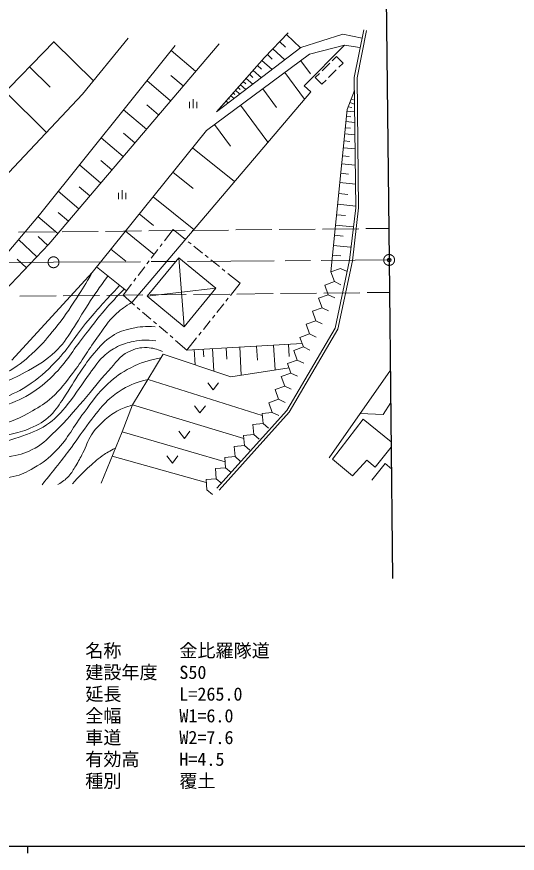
# Model space of a CAD drawing. Units: millimetres at full size, sheet at 1:1000; details may follow other scales. Extents: x 40000 to 680000, y 20000 to 380000.
# Drawn here: x 266528 to 335699, y 204000 to 319575 of the extents above; entities that cross this region are included whole.
import ezdxf
from ezdxf.enums import TextEntityAlignment as Align

# ---------------------------------------------------------------- set-up
doc = ezdxf.new("R2010")
doc.units = ezdxf.units.MM
doc.header["$LTSCALE"] = 1000
doc.header["$PDMODE"] = 32
doc.header["$PDSIZE"] = 500
doc.linetypes.add('CHAIN', pattern=[18.5, 12, -1.5, 3.5, -1.5])
for name, color, linetype, lineweight in [('M-BMK', 2, 'CHAIN', 13), ('M-BMK-OTRS', 5, 'Continuous', 25), ('M-STR-HTXT', 7, 'Continuous', 13), ('M-TTL-BAND', 7, 'Continuous', 25), ('M-WORK', 1, 'Continuous', 13)]:
    doc.layers.add(name, color=color, linetype=linetype, lineweight=lineweight)
doc.layers.add('M-OTRS', color=6, linetype='Continuous')
doc.styles.add('ＭＳ ゴシック', font='')
doc.styles.get('ＭＳ ゴシック').set_extended_font_data('MS Gothic')

msp = doc.modelspace()

# ---------------------------------------------------------------- linework, layer by layer
at = {"layer": 'M-BMK'}
for p, q in [((172469, 284603), (271615, 285650)), ((271615, 285650), (317993, 285970))]:
    msp.add_line(p, q, dxfattribs=at)
for centre in [(317993, 285970), (271615, 285650)]:
    msp.add_circle(centre, 750, dxfattribs=at)
at = {"layer": 'M-BMK-OTRS'}
for p, q in [((317508, 329984), (317993, 285970)), ((317993, 285970), (318478, 241956))]:
    msp.add_line(p, q, dxfattribs=at)
at = {"layer": 'M-OTRS'}
msp.add_point((317993, 285970), dxfattribs=at)
at = {"layer": 'M-TTL-BAND'}
for p, q in [((40000, 205000), (579000, 205000)), ((268000, 205000), (268000, 204000))]:
    msp.add_line(p, q, dxfattribs=at)
at = {"layer": 'M-WORK'}
for p, q in [((304018, 317369), (300780, 313930)), ((303787, 317123), (305752, 315273)), ((305794, 315306), (311583, 317168)), ((311583, 317168), (314249, 316623)), ((313161, 311185), (314474, 317746)), ((313562, 311148), (314866, 317668)), ((258966, 303161), (271718, 316141)), ((269664, 292206), (288404, 315589)), ((270978, 288162), (294490, 315850)), ((271668, 316091), (277124, 310732)), ((275605, 308873), (281923, 316609)), ((302861, 316140), (303680, 315369)), ((311803, 315648), (306252, 310032)), ((306989, 314387), (311803, 315648)), ((311803, 315648), (313952, 315304)), ((291253, 312039), (287865, 314916)), ((292744, 303864), (306989, 314387)), ((294132, 306423), (305794, 315306)), ((301935, 315157), (303574, 313614)), ((300780, 313930), (294132, 306423)), ((300408, 313511), (301809, 312270)), ((301165, 314340), (301847, 313698)), ((305788, 313500), (307143, 311665)), ((310139, 313498), (310723, 314076)), ((310723, 314076), (311629, 313162)), ((268295, 312658), (271157, 309847)), ((299205, 312152), (300338, 311149)), ((299807, 312831), (300373, 312330)), ((308719, 312090), (309784, 313146)), ((310691, 312232), (309626, 311176)), ((311629, 313162), (311046, 312584)), ((289527, 310006), (287833, 311444)), ((298233, 311054), (299148, 310243)), ((298719, 311603), (299176, 311198)), ((303586, 311874), (306297, 308204)), ((307781, 311160), (308364, 311738)), ((308687, 310245), (307781, 311160)), ((313377, 293184), (313161, 311185)), ((313777, 293163), (313562, 311148)), ((287801, 307973), (284528, 310752)), ((297115, 309792), (297411, 309530)), ((297446, 310166), (298186, 309511)), ((297839, 310610), (298209, 310282)), ((306252, 310032), (307156, 309217)), ((309271, 310824), (308687, 310245)), ((256497, 288571), (275605, 308873)), ((264922, 309224), (270645, 303603)), ((307156, 309217), (282468, 280122)), ((296121, 308669), (296564, 308276)), ((296452, 309043), (296674, 308846)), ((296783, 309417), (297375, 308893)), ((300520, 309608), (302408, 307052)), ((312192, 306762), (313183, 309384)), ((290423, 306929), (290423, 307804)), ((290923, 306929), (290923, 308179)), ((291423, 306929), (291423, 307804)), ((295126, 307546), (295200, 307480)), ((295458, 307920), (295754, 307658)), ((295789, 308294), (295937, 308163)), ((312558, 307731), (313205, 307487)), ((312735, 308199), (313059, 308077)), ((284466, 304045), (281304, 306730)), ((286133, 306009), (284497, 307399)), ((294795, 307171), (294943, 307040)), ((297453, 307342), (301229, 302231)), ((309958, 284311), (312192, 306762)), ((312170, 306535), (313218, 306430)), ((312335, 307140), (312846, 307026)), ((312098, 305808), (312703, 305748)), ((293858, 304687), (296071, 301692)), ((311942, 304244), (312641, 304174)), ((312025, 305082), (313236, 304962)), ((276942, 284223), (292744, 303864)), ((281244, 300252), (278190, 302845)), ((282855, 302148), (281274, 303491)), ((311858, 303405), (313256, 303266)), ((311762, 302436), (312569, 302356)), ((290811, 301461), (296614, 296793)), ((311666, 301468), (313280, 301308)), ((279688, 298419), (278161, 299716)), ((311554, 300350), (312486, 300257)), ((278132, 296587), (275183, 299092)), ((311443, 299232), (313307, 299046)), ((288095, 298086), (290908, 295822)), ((311315, 297941), (312391, 297834)), ((276630, 294817), (275155, 296070)), ((311186, 296650), (313338, 296435)), ((275127, 293047), (272277, 295467)), ((280605, 294374), (280605, 295249)), ((281105, 294374), (281105, 295624)), ((281605, 294374), (281605, 295249)), ((311038, 295159), (312280, 295035)), ((285379, 294710), (291006, 290183)), ((310889, 293668), (313374, 293421)), ((273675, 291338), (272250, 292547)), ((312522, 285932), (313377, 293184)), ((312917, 285867), (313777, 293163)), ((258570, 279101), (269664, 292206)), ((272223, 289628), (269464, 291971)), ((283459, 292324), (285448, 290724)), ((310745, 292217), (311954, 292097)), ((288128, 290172), (286944, 288616)), ((289841, 288803), (288128, 290172)), ((290791, 290050), (295791, 290102)), ((296791, 290113), (301790, 290165)), ((302790, 290175), (307790, 290227)), ((308790, 290237), (313790, 290290)), ((310601, 290766), (313019, 290525)), ((314790, 290300), (317945, 290333)), ((266792, 289800), (271792, 289852)), ((270807, 287982), (269496, 289229)), ((272792, 289863), (277792, 289915)), ((278792, 289925), (283791, 289977)), ((281540, 289938), (285517, 286738)), ((284791, 289988), (289791, 290040)), ((310462, 289373), (311623, 289258)), ((259380, 275970), (270978, 288162)), ((269311, 286409), (266788, 288809)), ((286642, 288218), (286339, 287820)), ((290622, 288179), (290231, 288491)), ((292184, 286930), (291012, 287867)), ((310323, 287980), (312645, 287749)), ((279554, 287470), (281611, 285816)), ((286036, 287422), (285129, 286228)), ((310190, 286643), (311305, 286532)), ((267871, 284895), (266609, 286095)), ((284826, 285830), (284523, 285432)), ((284555, 280948), (288930, 286275)), ((288930, 286275), (294059, 282063)), ((288930, 286275), (289684, 276736)), ((292965, 286306), (292574, 286618)), ((294527, 285057), (293356, 285993)), ((310532, 276556), (312522, 285932)), ((310910, 276409), (312917, 285867)), ((277569, 285002), (281682, 281694)), ((284221, 285034), (283313, 283839)), ((295308, 284432), (294918, 284745)), ((309958, 284311), (311291, 284785)), ((311291, 284785), (312194, 284355)), ((265858, 272126), (276942, 284223)), ((283010, 283441), (282708, 283043)), ((297412, 282751), (295699, 284120)), ((310432, 282978), (309958, 284311)), ((282405, 282645), (281222, 281089)), ((284555, 280948), (294059, 282063)), ((294059, 282063), (289684, 276736)), ((296069, 281068), (297412, 282751)), ((309100, 282505), (310432, 282978)), ((309573, 281172), (309100, 282505)), ((310432, 282978), (311335, 282549)), ((266967, 280953), (271967, 281005)), ((272967, 281016), (277967, 281068)), ((278966, 281078), (283966, 281130)), ((281222, 281089), (282787, 279747)), ((289684, 276736), (284555, 280948)), ((284966, 281141), (289966, 281193)), ((290966, 281203), (295966, 281255)), ((296966, 281266), (301965, 281318)), ((302965, 281328), (307965, 281380)), ((308241, 280698), (309573, 281172)), ((308965, 281391), (313965, 281443)), ((310477, 280743), (309573, 281172)), ((314965, 281453), (318042, 281485)), ((294198, 278724), (295133, 279896)), ((295445, 280287), (295757, 280678)), ((308715, 279366), (308241, 280698)), ((283167, 279421), (283547, 279096)), ((283926, 278771), (285065, 277794)), ((307382, 278892), (308715, 279366)), ((307856, 277560), (307382, 278892)), ((309618, 278936), (308715, 279366)), ((285445, 277469), (285824, 277144)), ((292326, 276379), (293262, 277551)), ((293574, 277942), (293886, 278333)), ((306523, 277086), (307856, 277560)), ((308759, 277130), (307856, 277560)), ((286204, 276818), (287343, 275842)), ((303859, 265180), (310532, 276556)), ((304184, 264943), (310910, 276409)), ((306997, 275753), (306523, 277086)), ((287723, 275517), (288102, 275191)), ((290047, 273524), (291390, 275206)), ((291702, 275597), (292014, 275988)), ((305665, 275280), (306997, 275753)), ((306139, 273947), (305665, 275280)), ((307900, 275324), (306997, 275753)), ((288482, 274866), (290047, 273524)), ((290047, 273524), (305961, 274447)), ((297337, 273947), (297563, 270043)), ((299679, 274083), (299792, 272131)), ((302021, 274219), (302221, 270776)), ((304087, 274339), (304187, 272617)), ((304806, 273473), (306139, 273947)), ((307042, 273518), (306139, 273947)), ((282536, 265935), (286777, 272946)), ((286777, 272946), (296099, 269813)), ((291046, 273582), (291168, 271470)), ((292313, 273655), (292374, 272599)), ((293580, 273729), (293762, 270598)), ((295459, 273838), (295549, 272273)), ((305280, 272141), (304806, 273473)), ((303947, 271667), (305280, 272141)), ((304421, 270334), (303947, 271667)), ((306183, 271711), (305280, 272141)), ((296099, 269813), (304156, 271080)), ((309691, 258632), (318161, 270724)), ((284676, 269472), (300466, 264494)), ((303089, 269861), (304421, 270334)), ((303562, 268528), (303089, 269861)), ((305324, 269905), (304421, 270334)), ((292924, 269013), (293674, 268013)), ((293674, 268013), (294424, 269013)), ((302230, 268054), (303562, 268528)), ((304466, 268099), (303562, 268528)), ((302704, 266722), (302230, 268054)), ((281084, 262229), (282536, 265935)), ((282536, 265935), (297907, 261314)), ((291099, 265831), (291849, 264831)), ((291849, 264831), (292599, 265831)), ((301371, 266248), (302704, 266722)), ((301845, 264916), (301371, 266248)), ((303607, 266293), (302704, 266722)), ((317182, 264640), (318210, 266282)), ((294191, 254436), (303859, 265180)), ((294488, 254168), (304184, 264943)), ((300438, 264775), (301845, 264916)), ((300579, 263368), (300438, 264775)), ((302748, 264486), (301845, 264916)), ((313994, 264775), (317182, 264640)), ((314387, 263969), (310159, 258468)), ((318270, 260862), (314387, 263969)), ((299169, 263253), (300579, 263368)), ((299283, 261844), (299169, 263253)), ((300579, 263368), (301340, 262720)), ((278218, 255122), (281084, 262229)), ((281084, 262229), (295331, 258086)), ((288946, 262298), (289696, 261298)), ((289696, 261298), (290446, 262298)), ((297874, 261730), (299283, 261844)), ((297988, 260320), (297874, 261730)), ((300045, 261196), (299283, 261844)), ((296578, 260206), (297988, 260320)), ((296693, 258796), (296578, 260206)), ((298750, 259672), (297988, 260320)), ((316042, 257360), (318278, 260111)), ((287285, 258906), (288035, 257906)), ((288035, 257906), (288785, 258906)), ((279734, 258881), (292727, 255211)), ((295283, 258682), (296693, 258796)), ((295397, 257272), (295283, 258682)), ((297455, 258148), (296693, 258796)), ((310159, 258468), (312948, 256163)), ((312948, 256163), (314922, 258289)), ((314922, 258289), (316042, 257360)), ((315584, 255564), (317431, 257831)), ((317431, 257831), (318311, 257130)), ((293988, 257158), (295397, 257272)), ((294102, 255748), (293988, 257158)), ((296159, 256625), (295397, 257272)), ((292692, 255634), (294102, 255748)), ((292807, 254224), (292692, 255634)), ((294864, 255101), (294102, 255748)), ((293569, 253577), (292807, 254224))]:
    msp.add_line(p, q, dxfattribs=at)
for points, knots in [([(203272, 315809), (204188, 313853), (204461, 313243), (205421, 311712), (206286, 310333), (206921, 309663), (207857, 308330), (208931, 306801), (209516, 305933), (210550, 304376), (211434, 303047), (211930, 302302), (212757, 300937), (213996, 298893), (214546, 297664), (215766, 295608), (216857, 293767), (217465, 292732), (218631, 290937), (220040, 288768), (220942, 287629), (222356, 285464), (223561, 283620), (224115, 282510), (225336, 280678), (226606, 278774), (227458, 277804), (228718, 275893), (229898, 274103), (230386, 272991), (231554, 271194), (233143, 268749), (234117, 267436), (235767, 265033), (236705, 263666), (237125, 262821), (238174, 261537), (239185, 260298), (239871, 259684), (241154, 258729), (242147, 257989), (242732, 257550), (243905, 257153), (245065, 256759), (245776, 256708), (246999, 256637), (249370, 256500), (250701, 256785), (253074, 256838), (254898, 256878), (255924, 256974), (257745, 256866), (259771, 256746), (260851, 256194), (262874, 256035), (264113, 255938), (264835, 255802), (266055, 256035), (267237, 256261), (267844, 256646), (268892, 257239), (270225, 257992), (270919, 258548), (271987, 259646), (273756, 261466), (274266, 262887), (275826, 264890), (277062, 266476), (277640, 267484), (279122, 268844), (280234, 269865), (280936, 270380), (282274, 271079), (283800, 271877), (284550, 272013), (286469, 272436)], [0, 0, 0, 0, 1, 1, 1, 2, 2, 2, 3, 3, 3, 4, 4, 4, 5, 5, 5, 6, 6, 6, 7, 7, 7, 8, 8, 8, 9, 9, 9, 10, 10, 10, 11, 11, 11, 12, 12, 12, 13, 13, 13, 14, 14, 14, 15, 15, 15, 16, 16, 16, 17, 17, 17, 18, 18, 18, 19, 19, 19, 20, 20, 20, 21, 21, 21, 22, 22, 22, 23, 23, 23, 24, 24, 24, 25, 25, 25, 25]), ([(286658, 273314), (285798, 273675), (285392, 273816), (284537, 273859), (283518, 273909), (282908, 273727), (281987, 273285), (280638, 272638), (280243, 271729), (279208, 270649), (277757, 269136), (277123, 268127), (275740, 266552), (274272, 264878), (273508, 263880), (271901, 262339), (270868, 261350), (270341, 260686), (269092, 259990), (267912, 259331), (267151, 259111), (265826, 258843), (264111, 258497), (263102, 258658), (261356, 258557), (259442, 258446), (258371, 258367), (256456, 258299), (254375, 258225), (253207, 258143), (251126, 258213), (249542, 258266), (248649, 258328), (247085, 258585), (245272, 258884), (244218, 259035), (242529, 259760), (240994, 260419), (240147, 260920), (238919, 262053), (237781, 263101), (237338, 263887), (236483, 265176), (235660, 266416), (235292, 267172), (234621, 268500), (233919, 269888), (233791, 270797), (233006, 272139), (232386, 273200), (231947, 273743), (231153, 274680), (230270, 275723), (229615, 276162), (228727, 277202), (227821, 278263), (227346, 278890), (226568, 280048), (225837, 281138), (225591, 281848), (224945, 282990), (223467, 285599), (222708, 287104), (221105, 289638), (219982, 291413), (219267, 292352), (218144, 294127), (216008, 297503), (215070, 299552), (212929, 302924), (211451, 305251), (210451, 306442), (208974, 308770), (208071, 310195), (207575, 311001), (206739, 312466), (206032, 313706), (205809, 314121), (204991, 315676)], [0, 0, 0, 0, 1, 1, 1, 2, 2, 2, 3, 3, 3, 4, 4, 4, 5, 5, 5, 6, 6, 6, 7, 7, 7, 8, 8, 8, 9, 9, 9, 10, 10, 10, 11, 11, 11, 12, 12, 12, 13, 13, 13, 14, 14, 14, 15, 15, 15, 16, 16, 16, 17, 17, 17, 18, 18, 18, 19, 19, 19, 20, 20, 20, 21, 21, 21, 22, 22, 22, 23, 23, 23, 24, 24, 24, 25, 25, 25, 26, 26, 26, 26]), ([(285653, 276742), (284203, 276779), (283642, 276812), (282406, 276512), (281310, 276246), (280665, 276069), (279719, 275455), (278597, 274728), (278095, 274126), (277222, 273112), (276396, 272151), (276023, 271538), (275312, 270488), (274385, 269120), (273970, 268284), (273032, 266922), (272368, 265957), (272064, 265346), (271224, 264528), (270285, 263614), (269587, 263269), (268397, 262720), (267345, 262235), (266683, 262139), (265557, 261866), (264516, 261615), (263916, 261551), (262857, 261395), (261226, 261156), (260312, 260999), (258667, 260886), (256582, 260742), (255407, 260682), (253318, 260733), (251172, 260786), (249951, 260786), (247842, 261179), (246365, 261454), (245488, 261569), (244148, 262249), (242936, 262863), (242353, 263398), (241346, 264312), (240200, 265352), (239754, 266127), (238736, 267292), (237784, 268380), (237224, 268966), (236303, 270081), (234924, 271751), (234179, 272711), (232903, 274462), (231749, 276045), (231174, 276983), (230088, 278614), (229176, 279984), (228656, 280746), (227783, 282141), (226755, 283784), (226181, 284707), (225230, 286395), (223945, 288675), (223344, 290017), (222097, 292317), (220987, 294363), (220402, 295532), (219212, 297532), (217943, 299665), (217125, 300794), (215812, 302900), (214566, 304898), (213766, 305960), (212660, 308039), (211567, 310093), (211035, 311286), (210081, 313407), (209616, 314440), (209463, 314776), (208915, 316063)], [0, 0, 0, 0, 1, 1, 1, 2, 2, 2, 3, 3, 3, 4, 4, 4, 5, 5, 5, 6, 6, 6, 7, 7, 7, 8, 8, 8, 9, 9, 9, 10, 10, 10, 11, 11, 11, 12, 12, 12, 13, 13, 13, 14, 14, 14, 15, 15, 15, 16, 16, 16, 17, 17, 17, 18, 18, 18, 19, 19, 19, 20, 20, 20, 21, 21, 21, 22, 22, 22, 23, 23, 23, 24, 24, 24, 25, 25, 25, 26, 26, 26, 26]), ([(210711, 315642), (211797, 313648), (212078, 313137), (212927, 311516), (213577, 310274), (213881, 309546), (214570, 308326), (215266, 307092), (215708, 306431), (216461, 305231), (217302, 303891), (217828, 303176), (218658, 301831), (219652, 300219), (220207, 299314), (221122, 297656), (222032, 296009), (222467, 295046), (223300, 293358), (224268, 291398), (224690, 290239), (225726, 288315), (226810, 286304), (227508, 285227), (228735, 283300), (229814, 281606), (230422, 280655), (231629, 279050), (232518, 277869), (233157, 277320), (234055, 276146), (234951, 274976), (235355, 274249), (236214, 273051), (237462, 271313), (238142, 270324), (239462, 268639), (240611, 267170), (241171, 266260), (242518, 264971), (243392, 264135), (243979, 263755), (245040, 263175), (245865, 262724), (246349, 262444), (247275, 262277), (248700, 262020), (249534, 262232), (250981, 262182), (252161, 262141), (252819, 262027), (253999, 262029), (256404, 262033), (257770, 261917), (260151, 262258), (261651, 262473), (262520, 262545), (263952, 263041), (265859, 263702), (266944, 264091), (268690, 265104), (269798, 265748), (270435, 266114), (271383, 266977), (272651, 268130), (273201, 268944), (274249, 270301), (275662, 272130), (276230, 273318), (277611, 275172), (278626, 276534), (279039, 277460), (280324, 278572), (281105, 279249), (281448, 279511), (282468, 280122)], [0, 0, 0, 0, 1, 1, 1, 2, 2, 2, 3, 3, 3, 4, 4, 4, 5, 5, 5, 6, 6, 6, 7, 7, 7, 8, 8, 8, 9, 9, 9, 10, 10, 10, 11, 11, 11, 12, 12, 12, 13, 13, 13, 14, 14, 14, 15, 15, 15, 16, 16, 16, 17, 17, 17, 18, 18, 18, 19, 19, 19, 20, 20, 20, 21, 21, 21, 22, 22, 22, 23, 23, 23, 24, 24, 24, 25, 25, 25, 25]), ([(212192, 315897), (214102, 312014), (214586, 310953), (216290, 307874), (217207, 306216), (217689, 305266), (218697, 303661), (219961, 301647), (220843, 300633), (222107, 298618), (223648, 296161), (224448, 294746), (225889, 292228), (227708, 289049), (228609, 287202), (230445, 284033), (232400, 280658), (233400, 278703), (235574, 275465), (236680, 273818), (237302, 272885), (238612, 271396), (239911, 269920), (240842, 269286), (242366, 268043), (243774, 266894), (244465, 266045), (246119, 265293), (247437, 264694), (248269, 264550), (249701, 264347), (251932, 264031), (253215, 263893), (255461, 264060), (257342, 264201), (258365, 264536), (260218, 264891), (262016, 265237), (263065, 265288), (264802, 265866), (266422, 266405), (267331, 266788), (268757, 267728), (270097, 268612), (270810, 269194), (271909, 270364), (273717, 272291), (274396, 273651), (276035, 275723), (277279, 277295), (277935, 278213), (279273, 279706), (280073, 280598), (280347, 280899), (281372, 281942)], [0, 0, 0, 0, 1, 1, 1, 2, 2, 2, 3, 3, 3, 4, 4, 4, 5, 5, 5, 6, 6, 6, 7, 7, 7, 8, 8, 8, 9, 9, 9, 10, 10, 10, 11, 11, 11, 12, 12, 12, 13, 13, 13, 14, 14, 14, 15, 15, 15, 16, 16, 16, 17, 17, 17, 18, 18, 18, 18]), ([(280752, 282442), (278615, 280168), (278028, 279534), (276379, 277585), (274566, 275444), (273890, 273955), (271938, 271940), (270506, 270464), (269652, 269648), (267926, 268531), (266526, 267624), (265625, 267293), (264057, 266725), (261637, 265850), (260232, 265335), (257667, 265121), (255065, 264903), (253549, 264940), (250991, 265464), (248646, 265945), (247313, 266375), (245231, 267556), (243267, 268671), (242340, 269610), (240761, 271224), (238992, 273032), (238317, 274324), (236807, 276353), (235369, 278284), (234490, 279320), (233225, 281368), (231760, 283737), (231139, 285180), (229786, 287615), (227338, 292022), (226056, 294542), (223482, 298876), (221749, 301795), (220597, 303319), (218869, 306240), (217735, 308156), (217058, 309208), (216060, 311198), (215153, 313007), (214876, 313658), (213940, 315926)], [0, 0, 0, 0, 1, 1, 1, 2, 2, 2, 3, 3, 3, 4, 4, 4, 5, 5, 5, 6, 6, 6, 7, 7, 7, 8, 8, 8, 9, 9, 9, 10, 10, 10, 11, 11, 11, 12, 12, 12, 13, 13, 13, 14, 14, 14, 15, 15, 15, 15]), ([(214886, 315553), (216609, 312681), (217048, 311943), (218467, 309650), (219609, 307808), (220261, 306784), (221419, 304951), (222701, 302922), (223487, 301827), (224714, 299764), (226253, 297176), (227005, 295662), (228468, 293030), (229904, 290447), (230614, 288945), (232136, 286411), (233818, 283612), (234878, 282117), (236625, 279357), (237653, 277734), (238101, 276738), (239242, 275193), (240879, 272976), (241472, 271378), (243636, 269672), (244529, 268968), (245066, 268561), (246139, 268182), (248239, 267439), (249480, 267115), (251698, 266902), (253510, 266728), (254547, 266669), (256359, 266845), (258462, 267049), (259639, 267324), (261650, 267972), (264270, 268815), (265740, 269366), (268146, 270704), (269682, 271557), (270538, 272094), (271832, 273282), (272936, 274296), (273343, 275072), (274201, 276301), (275126, 277625), (275496, 278464), (276379, 279816), (277404, 281385), (277777, 281888), (279126, 283750)], [0, 0, 0, 0, 1, 1, 1, 2, 2, 2, 3, 3, 3, 4, 4, 4, 5, 5, 5, 6, 6, 6, 7, 7, 7, 8, 8, 8, 9, 9, 9, 10, 10, 10, 11, 11, 11, 12, 12, 12, 13, 13, 13, 14, 14, 14, 15, 15, 15, 16, 16, 16, 17, 17, 17, 17]), ([(276942, 284223), (275978, 282537), (275697, 282071), (274832, 280733), (273722, 279017), (273061, 278076), (271794, 276473), (270801, 275216), (270222, 274520), (269062, 273416), (267819, 272233), (267087, 271570), (265605, 270704), (264156, 269857), (263222, 269592), (261612, 269118), (259871, 268605), (258853, 268430), (257047, 268258), (255434, 268105), (254515, 268214), (252901, 268354), (250651, 268549), (249366, 268699), (247208, 269366), (245876, 269778), (245167, 270191), (244037, 271009), (242566, 272074), (241982, 272977), (240866, 274410), (239745, 275848), (239271, 276766), (238325, 278326), (237567, 279576), (237259, 280344), (236530, 281611), (234955, 284348), (233943, 285804), (232346, 288527), (230347, 291935), (229307, 293891), (227303, 297295), (225040, 301139), (223636, 303212), (221433, 307091), (220516, 308706), (220077, 309653), (219169, 311274), (218532, 312413), (218202, 313073), (217450, 314140), (217022, 314747), (216869, 314961), (216304, 315658)], [0, 0, 0, 0, 1, 1, 1, 2, 2, 2, 3, 3, 3, 4, 4, 4, 5, 5, 5, 6, 6, 6, 7, 7, 7, 8, 8, 8, 9, 9, 9, 10, 10, 10, 11, 11, 11, 12, 12, 12, 13, 13, 13, 14, 14, 14, 15, 15, 15, 16, 16, 16, 17, 17, 17, 18, 18, 18, 18]), ([(206883, 315475), (207590, 314536), (207779, 314251), (208315, 313441), (209308, 311940), (209702, 311000), (210579, 309429), (211771, 307294), (212387, 306069), (213616, 303956), (215040, 301510), (215981, 300227), (217428, 297795), (219111, 294965), (219919, 293301), (221583, 290459), (222567, 288778), (223113, 287832), (224161, 286190), (225111, 284704), (225706, 283913), (226712, 282465), (227789, 280914), (228387, 280042), (229491, 278510), (230453, 277177), (231034, 276461), (231984, 275119), (233388, 273137), (234058, 271945), (235461, 269961), (236530, 268449), (237055, 267539), (238269, 266141), (239433, 264801), (240196, 264134), (241612, 263065), (242730, 262222), (243390, 261763), (244669, 261193), (246003, 260598), (246811, 260384), (248241, 260085), (249802, 259758), (250717, 259823), (252310, 259741), (254651, 259622), (255971, 259434), (258309, 259607), (259971, 259731), (260905, 259866), (262530, 260238), (264243, 260630), (265197, 260896), (266848, 261499), (268376, 262056), (269307, 262280), (270649, 263199), (271786, 263978), (272332, 264559), (273228, 265606), (274566, 267168), (275079, 268228), (276323, 269866), (277158, 270966), (277500, 271705), (278520, 272636), (279200, 273257), (279623, 273585), (280449, 273992), (281273, 274398), (281785, 274534), (282684, 274718), (283855, 274958), (284372, 274894), (285741, 274814)], [0, 0, 0, 0, 1, 1, 1, 2, 2, 2, 3, 3, 3, 4, 4, 4, 5, 5, 5, 6, 6, 6, 7, 7, 7, 8, 8, 8, 9, 9, 9, 10, 10, 10, 11, 11, 11, 12, 12, 12, 13, 13, 13, 14, 14, 14, 15, 15, 15, 16, 16, 16, 17, 17, 17, 18, 18, 18, 19, 19, 19, 20, 20, 20, 21, 21, 21, 22, 22, 22, 23, 23, 23, 24, 24, 24, 25, 25, 25, 25]), ([(270023, 254916), (271086, 256232), (271359, 256568), (272201, 257638), (272946, 258585), (273373, 259108), (274092, 260074), (275079, 261400), (275541, 262209), (276556, 263513), (277518, 264747), (278012, 265489), (279135, 266579), (279829, 267252), (280290, 267560), (281112, 268069), (282385, 268855), (283025, 268981), (284676, 269472)], [0, 0, 0, 0, 1, 1, 1, 2, 2, 2, 3, 3, 3, 4, 4, 4, 5, 5, 5, 6, 6, 6, 6]), ([(272222, 254931), (272933, 255387), (273214, 255557), (273712, 256105), (274168, 256606), (274331, 256962), (274687, 257538), (275102, 258212), (275298, 258611), (275661, 259315), (276157, 260276), (276275, 260901), (276864, 261808), (277401, 262632), (277803, 263033), (278526, 263699), (279185, 264305), (279580, 264635), (280360, 265074), (281157, 265522), (281527, 265632), (282536, 265935)], [0, 0, 0, 0, 1, 1, 1, 2, 2, 2, 3, 3, 3, 4, 4, 4, 5, 5, 5, 6, 6, 6, 7, 7, 7, 7]), ([(274228, 255045), (275185, 256092), (275459, 256400), (276320, 257194), (277085, 257900), (277495, 258328), (278354, 258914), (279034, 259377), (279307, 259531), (280174, 259973)], [0, 0, 0, 0, 1, 1, 1, 2, 2, 2, 3, 3, 3, 3])]:
    msp.add_open_spline(points, degree=3, knots=knots, dxfattribs=at)

# ---------------------------------------------------------------- texts
at = {"layer": 'M-STR-HTXT', "style": 'ＭＳ ゴシック'}
for s, p in [('名称', (276000, 232000)), ('金比羅隊道', (289000, 232000)), ('建設年度', (276000, 229000)), ('S50', (289000, 229000)), ('延長', (276000, 226000)), ('L=265.0', (289000, 226000)), ('全幅', (276000, 223000)), ('W1=6.0', (289000, 223000)), ('車道', (276000, 220000)), ('W2=7.6', (289000, 220000)), ('有効高', (276000, 217000)), ('H=4.5', (289000, 217000)), ('種別', (276000, 214000)), ('覆土', (289000, 214000))]:
    msp.add_text(s, height=1833, dxfattribs=at).set_placement(p, align=Align.MIDDLE_LEFT)

doc.saveas('drawing.dxf')
